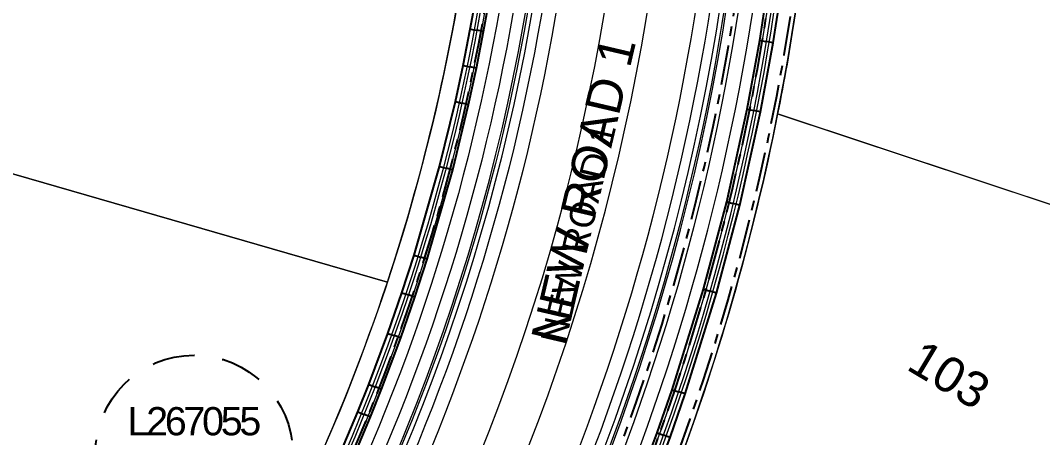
# Model space of a CAD drawing. Header units: metres. Extents: x 264965 to 265706, y 6180501 to 6181430.
# Drawn here: x 265290.3 to 265362.7, y 6180880.4 to 6180910 of the extents above; entities that cross this region are included whole.
import ezdxf

# ---------------------------------------------------------------- set-up
doc = ezdxf.new("R2010")
doc.units = ezdxf.units.M
doc.linetypes.add('Cable Exist UG', pattern=[7, 4, -1, 1, -1])
doc.linetypes.add('Dash', pattern=[5, 3, -2])
for name, color, linetype, lineweight in [('_User Miscellaneous1', 30, 'Continuous', 13), ('_User Miscellaneous10', 241, 'Continuous', 13), ('_User Miscellaneous3', 51, 'Continuous', 13), ('_User_HV_Exist', 1, 'Continuous', 25), ('_User_LV_Exist', 5, 'Continuous', 25), ('_User_SL_Exist', 4, 'Continuous', 25), ('Cadastre Developer_SP_NEW', 92, 'Continuous', 15)]:
    doc.layers.add(name, color=color, linetype=linetype, lineweight=lineweight)
doc.layers.add('_User Miscellaneous12', color=252, linetype='Continuous', lineweight=13, plot=False, transparency=0.5)
doc.layers.add('UG_Details_SP_MISC', color=7, linetype='Continuous')
doc.styles.add('ARIAL', font='arial.ttf', dxfattribs={"height": 2})
doc.styles.get("Standard").update_dxf_attribs({"font": 'arial.ttf'})

msp = doc.modelspace()

# ---------------------------------------------------------------- linework, layer by layer
at = {"layer": '_User Miscellaneous1'}
for p, q in [((265342.673, 6180908.589), (265349.397, 6180952.484)), ((265343.62, 6180908.429), (265350.346, 6180952.339)), ((265322.151, 6180909.397), (265322.445, 6180911.027)), ((265323.095, 6180909.219), (265323.392, 6180910.867)), ((265321.644, 6180906.809), (265322.151, 6180909.397)), ((265322.151, 6180909.397), (265322.623, 6180909.308)), ((265323.095, 6180909.219), (265322.623, 6180909.308)), ((265322.584, 6180906.616), (265323.095, 6180909.219)), ((265341.779, 6180903.709), (265342.673, 6180908.589)), ((265342.673, 6180908.589), (265343.146, 6180908.509)), ((265342.72, 6180903.519), (265343.62, 6180908.429)), ((265343.62, 6180908.429), (265343.146, 6180908.509)), ((265321.094, 6180904.259), (265321.644, 6180906.809)), ((265321.644, 6180906.809), (265322.114, 6180906.712)), ((265322.03, 6180904.045), (265322.584, 6180906.616)), ((265322.584, 6180906.616), (265322.114, 6180906.712)), ((265319.975, 6180899.66), (265321.094, 6180904.259)), ((265321.094, 6180904.259), (265321.562, 6180904.152)), ((265320.903, 6180899.415), (265322.03, 6180904.045)), ((265322.03, 6180904.045), (265321.562, 6180904.152)), ((265340.325, 6180897.134), (265341.779, 6180903.709)), ((265341.258, 6180896.907), (265342.72, 6180903.519)), ((265341.779, 6180903.709), (265342.25, 6180903.614)), ((265342.72, 6180903.519), (265342.25, 6180903.614)), ((265318.173, 6180893.37), (265319.975, 6180899.66)), ((265319.092, 6180893.09), (265320.903, 6180899.415)), ((265319.975, 6180899.66), (265320.439, 6180899.538)), ((265320.903, 6180899.415), (265320.439, 6180899.538)), ((265338.686, 6180890.943), (265340.325, 6180897.134)), ((265340.325, 6180897.134), (265340.791, 6180897.02)), ((265341.258, 6180896.907), (265340.791, 6180897.02)), ((265339.609, 6180890.678), (265341.258, 6180896.907)), ((265317.311, 6180890.701), (265318.173, 6180893.37)), ((265318.173, 6180893.37), (265318.632, 6180893.23)), ((265318.221, 6180890.397), (265319.092, 6180893.09)), ((265319.092, 6180893.09), (265318.632, 6180893.23)), ((265316.314, 6180887.822), (265317.311, 6180890.701)), ((265317.311, 6180890.701), (265317.766, 6180890.549)), ((265318.221, 6180890.397), (265317.766, 6180890.549)), ((265336.469, 6180883.827), (265338.686, 6180890.943)), ((265337.381, 6180883.526), (265339.609, 6180890.678)), ((265338.686, 6180890.943), (265339.148, 6180890.81)), ((265339.609, 6180890.678), (265339.148, 6180890.81)), ((265317.217, 6180887.496), (265318.221, 6180890.397)), ((265314.961, 6180884.207), (265316.314, 6180887.822)), ((265316.314, 6180887.822), (265316.765, 6180887.659)), ((265317.217, 6180887.496), (265316.765, 6180887.659)), ((265315.856, 6180883.861), (265317.217, 6180887.496)), ((265314.185, 6180882.261), (265314.961, 6180884.207)), ((265314.961, 6180884.207), (265315.409, 6180884.034)), ((265315.856, 6180883.861), (265315.409, 6180884.034)), ((265315.073, 6180881.897), (265315.856, 6180883.861)), ((265335.404, 6180880.771), (265336.469, 6180883.827)), ((265336.306, 6180880.442), (265337.381, 6180883.526)), ((265336.469, 6180883.827), (265336.925, 6180883.676)), ((265337.381, 6180883.526), (265336.925, 6180883.676)), ((265312.964, 6180879.358), (265314.185, 6180882.261)), ((265313.844, 6180878.975), (265315.073, 6180881.897)), ((265314.185, 6180882.261), (265314.629, 6180882.079)), ((265315.073, 6180881.897), (265314.629, 6180882.079)), ((265333.391, 6180875.475), (265335.404, 6180880.771)), ((265334.283, 6180875.119), (265336.306, 6180880.442)), ((265335.404, 6180880.771), (265335.855, 6180880.607)), ((265336.306, 6180880.442), (265335.855, 6180880.607))]:
    msp.add_line(p, q, dxfattribs=at)
at = {"layer": '_User Miscellaneous1', "transparency": 33554483}
for points in [[(265268.098, 6180811.598, 0.209306), (265331.961, 6180912.496, 0.209306)], [(265269.777, 6180809.112, 0.209306), (265334.927, 6180912.043, 0.209306)]]:
    msp.add_lwpolyline(points, format="xyb", dxfattribs=at)
at = {"layer": '_User Miscellaneous10'}
for points in [[(265238.627, 6181253.709, 0.313089), (265151.775, 6181201.166), (265106.516, 6181099.788, 0.575546), (265176.294, 6181002.993), (265196.045, 6181004.941), (265201.566, 6181000.461), (265203.109, 6180986.387, -0.18017), (265194.13, 6180950.839, -0.134996), (265183.625, 6180941.816, 1.758638), (265202.156, 6180929.332, -0.134996), (265206.571, 6180942.458, 0.179554), (265218.02, 6180988.022), (265216.495, 6181001.933), (265220.926, 6181007.394), (265240.481, 6181009.323, -0.067151), (265318.244, 6181006.537), (265323.56, 6181005.625), (265333.575, 6180991.734), (265321.705, 6180914.063, -0.153558), (265285.078, 6180839.458)], [(265304.878, 6180825.875, 0.147536), (265345.183, 6180910.475), (265357.289, 6180989.694), (265368.655, 6180997.889), (265428.377, 6180987.643), (265432.479, 6180981.866), (265411.407, 6180856.104, 0.350626), (265441.201, 6180802.647)]]:
    msp.add_lwpolyline(points, format="xyb", dxfattribs=at)
at = {"layer": '_User Miscellaneous10', "color": 4, "transparency": 33554636}
msp.add_lwpolyline([(265238.533, 6181252.212, 0.313089), (265153.145, 6181200.554), (265107.886, 6181099.176, 0.575546), (265176.147, 6181004.486), (265196.512, 6181006.494), (265202.99, 6181001.237), (265204.6, 6180986.55, -0.180131), (265195.37, 6180949.994, -0.134919), (265184.266, 6180940.46, 1.758638), (265200.659, 6180929.416, -0.135058), (265205.331, 6180943.302, 0.179579), (265216.529, 6180987.858), (265214.935, 6181002.392), (265220.155, 6181008.825), (265240.334, 6181010.815, -0.067151), (265318.498, 6181008.016), (265324.418, 6181007), (265335.15, 6180992.114), (265323.188, 6180913.837, -0.153558), (265286.164, 6180838.423, -0.153558)], format="xyb", dxfattribs=at)
at = {"layer": '_User Miscellaneous10', "color": 6, "transparency": 33554636}
msp.add_lwpolyline([(265238.521, 6181252.012, 0.313089), (265153.327, 6181200.473), (265108.069, 6181099.095, 0.575546), (265176.128, 6181004.685), (265196.574, 6181006.701), (265203.18, 6181001.341), (265204.799, 6180986.572, -0.180126), (265195.535, 6180949.881, -0.134909), (265184.351, 6180940.279, 1.758638), (265200.459, 6180929.428, -0.135065), (265205.165, 6180943.414, 0.179583), (265216.33, 6180987.837), (265214.727, 6181002.453), (265220.053, 6181009.016), (265240.315, 6181011.014, -0.067151), (265318.532, 6181008.213), (265324.533, 6181007.183), (265335.36, 6180992.164), (265323.386, 6180913.806, -0.153558), (265286.309, 6180838.285, -0.153558)], format="xyb", dxfattribs=at)
at = {"layer": '_User Miscellaneous10', "color": 5, "transparency": 33554636}
for points in [[(265238.502, 6181251.713, 0.313089), (265153.601, 6181200.35), (265108.343, 6181098.973, 0.575546), (265176.098, 6181004.983), (265196.667, 6181007.012), (265203.465, 6181001.496), (265205.097, 6180986.605, -0.180118), (265195.783, 6180949.712, -0.134895), (265184.479, 6180940.007, 1.758638), (265200.159, 6180929.444, -0.135077), (265204.917, 6180943.583, 0.179588), (265216.032, 6180987.804), (265214.416, 6181002.545), (265219.899, 6181009.303), (265240.285, 6181011.313, -0.067151), (265318.582, 6181008.508), (265324.704, 6181007.458), (265335.675, 6180992.24), (265323.682, 6180913.761, -0.153558), (265286.526, 6180838.078, -0.153558)], [(265238.376, 6181249.717, 0.313089), (265155.427, 6181199.535), (265110.169, 6181098.157, 0.575546), (265175.902, 6181006.974), (265197.289, 6181009.083), (265205.363, 6181002.531), (265207.085, 6180986.823, -0.180071), (265197.435, 6180948.585, -0.134805), (265185.333, 6180938.199, 1.758638), (265198.163, 6180929.557, -0.13515), (265203.264, 6180944.708, 0.179621), (265214.044, 6180987.586), (265212.337, 6181003.157), (265218.871, 6181011.211), (265240.089, 6181013.303, -0.067151), (265318.921, 6181010.48), (265325.848, 6181009.291), (265337.776, 6180992.746), (265325.659, 6180913.459, -0.153558), (265287.974, 6180836.699, -0.153558)], [(265238.251, 6181247.721, 0.313089), (265157.254, 6181198.72), (265111.995, 6181097.342, 0.575546), (265175.706, 6181008.964), (265197.911, 6181011.154), (265207.262, 6181003.566), (265209.073, 6180987.041, -0.180027), (265199.088, 6180947.458, -0.134726), (265186.187, 6180936.391, 1.758638), (265196.166, 6180929.669, -0.135218), (265201.61, 6180945.834, 0.179655), (265212.056, 6180987.368), (265210.257, 6181003.769), (265217.844, 6181013.119), (265239.893, 6181015.294, -0.067151), (265319.259, 6181012.451), (265326.993, 6181011.124), (265339.876, 6180993.253), (265327.636, 6180913.157, -0.153558), (265289.422, 6180835.32, -0.153558)]]:
    msp.add_lwpolyline(points, format="xyb", dxfattribs=at)
at = {"layer": '_User Miscellaneous10', "color": 1, "transparency": 33554636}
for points in [[(265238.439, 6181250.715, 0.313089), (265154.514, 6181199.943), (265109.256, 6181098.565, 0.575546), (265176, 6181005.978), (265196.978, 6181008.047), (265204.414, 6181002.014), (265206.091, 6180986.714, -0.180094), (265196.609, 6180949.149, -0.134849), (265184.906, 6180939.103, 1.758638), (265199.161, 6180929.5, -0.135115), (265204.09, 6180944.145, 0.179604), (265215.038, 6180987.695), (265213.376, 6181002.851), (265219.385, 6181010.257), (265240.187, 6181012.308, -0.067151), (265318.752, 6181009.494), (265325.276, 6181008.375), (265336.725, 6180992.493), (265324.671, 6180913.61, -0.153558), (265287.25, 6180837.389, -0.153558)], [(265238.314, 6181248.719, 0.313089), (265156.341, 6181199.127), (265111.082, 6181097.75, 0.575546), (265175.804, 6181007.969), (265197.6, 6181010.118), (265206.312, 6181003.049), (265208.079, 6180986.932, -0.180048), (265198.261, 6180948.022, -0.134764), (265185.76, 6180937.295, 1.758638), (265197.164, 6180929.613, -0.135185), (265202.437, 6180945.271, 0.179638), (265213.05, 6180987.477), (265211.297, 6181003.463), (265218.358, 6181012.165), (265239.991, 6181014.298, -0.067151), (265319.09, 6181011.465), (265326.421, 6181010.208), (265338.826, 6180992.999), (265326.648, 6180913.308, -0.153558), (265288.698, 6180836.009, -0.153558)], [(265238.188, 6181246.723, 0.313089), (265158.167, 6181198.312), (265112.908, 6181096.934, 0.575546), (265175.607, 6181009.959), (265198.222, 6181012.189), (265208.211, 6181004.084), (265210.068, 6180987.15, -0.180007), (265199.914, 6180946.895, -0.134689), (265186.614, 6180935.486, 1.758638), (265195.167, 6180929.725, -0.13525), (265200.784, 6180946.396, 0.179672), (265211.062, 6180987.259), (265209.218, 6181004.075), (265217.331, 6181014.074), (265239.794, 6181016.289, -0.067151), (265319.428, 6181013.436), (265327.565, 6181012.04), (265340.927, 6180993.506), (265328.625, 6180913.006, -0.153558), (265290.147, 6180834.63, -0.153558)]]:
    msp.add_lwpolyline(points, format="xyb", dxfattribs=at)
at = {"layer": '_User Miscellaneous12', "color": 1, "transparency": 33554534}
for points in [[(265299.697, 6180830.582, 0.147536), (265338.263, 6180911.533), (265350.813, 6180993.655), (265366.944, 6181005.285), (265432.411, 6180994.053), (265439.861, 6180983.561), (265418.311, 6180854.947, 0.350626), (265443.848, 6180809.127)], [(265301.177, 6180829.237, 0.147536), (265340.24, 6180911.231), (265352.663, 6180992.523), (265367.433, 6181003.171), (265431.258, 6180992.222), (265437.752, 6180983.077), (265416.339, 6180855.278, 0.350626), (265443.092, 6180807.275)], [(265302.657, 6180827.892, 0.147536), (265342.217, 6180910.929), (265354.513, 6180991.392), (265367.922, 6181001.058), (265430.106, 6180990.39), (265435.643, 6180982.593), (265414.366, 6180855.608, 0.350626), (265442.335, 6180805.424)]]:
    msp.add_lwpolyline(points, format="xyb", dxfattribs=at)
at = {"layer": '_User Miscellaneous12', "color": 5, "transparency": 33554534}
for points in [[(265300.437, 6180829.91, 0.147536), (265339.252, 6180911.382), (265351.738, 6180993.089), (265367.189, 6181004.228), (265431.835, 6180993.137), (265438.806, 6180983.319), (265417.325, 6180855.113, 0.350626), (265443.47, 6180808.201)], [(265301.917, 6180828.565, 0.147536), (265341.229, 6180911.08), (265353.588, 6180991.958), (265367.678, 6181002.115), (265430.682, 6180991.306), (265436.697, 6180982.835), (265415.352, 6180855.443, 0.350626), (265442.714, 6180806.35)], [(265303.397, 6180827.22, 0.147536), (265343.206, 6180910.778), (265355.438, 6180990.826), (265368.166, 6181000.002), (265429.53, 6180989.474), (265434.588, 6180982.35), (265413.38, 6180855.774, 0.350626), (265441.957, 6180804.498)]]:
    msp.add_lwpolyline(points, format="xyb", dxfattribs=at)
at = {"layer": '_User Miscellaneous12', "color": 6, "transparency": 33554534}
msp.add_lwpolyline([(265303.619, 6180827.018, 0.147536), (265343.502, 6180910.732), (265355.716, 6180990.656), (265368.24, 6180999.685), (265429.357, 6180989.2), (265434.272, 6180982.278), (265413.084, 6180855.823, 0.350626), (265441.844, 6180804.221)], format="xyb", dxfattribs=at)
at = {"layer": '_User Miscellaneous12', "color": 4, "transparency": 33554534}
msp.add_lwpolyline([(265303.767, 6180826.883, 0.147536), (265343.7, 6180910.702), (265355.901, 6180990.543), (265368.289, 6180999.474), (265429.242, 6180989.017), (265434.061, 6180982.229), (265412.887, 6180855.856, 0.350626), (265441.768, 6180804.035)], format="xyb", dxfattribs=at)
at = {"layer": '_User Miscellaneous3'}
for points in [[(265265.02, 6180816.157, 0.209306), (265326.524, 6180913.327, 0.209306)], [(265265.272, 6180815.784, 0.209306), (265326.969, 6180913.259, 0.209306)], [(265272.602, 6180804.927, 0.209306), (265339.919, 6180911.28, 0.209306)], [(265272.854, 6180804.554, 0.209306), (265340.364, 6180911.212, 0.209306)]]:
    msp.add_lwpolyline(points, format="xyb", dxfattribs=at)
at = {"layer": '_User_HV_Exist', "linetype": 'Cable Exist UG', "ltscale": 0.7, "flags": 128}
for points in [[(265226.704, 6180824.343), (265235.707, 6180810.855), (265241.845, 6180807.576), (265249.548, 6180807.973), (265257.38, 6180793.413), (265273.176, 6180804.077, 0.059919), (265301.695, 6180828.766, 0.147411), (265340.92, 6180911.048), (265347.51, 6180969.339), (265349.894, 6180990.528), (265367.433, 6181003.171), (265431.258, 6180992.222), (265436.769, 6180984.461), (265446.444, 6180981.675), (265456.363, 6180987.165), (265485.338, 6180977.43), (265489.484, 6180988.882), (265490.704, 6180988.441, 0.951004), (265493.906, 6180987.282), (265500.767, 6180984.797), (265507.819, 6181004.281)], [(265267.755, 6180765.44), (265259.989, 6180778.604), (265258.787, 6180786.68), (265260.576, 6180790.744), (265275.414, 6180800.762, 0.059919), (265304.656, 6180826.076, 0.147536), (265344.886, 6180910.521), (265352.275, 6180975.879)]]:
    msp.add_lwpolyline(points, format="xyb", dxfattribs=at)
at = {"layer": '_User_LV_Exist', "linetype": 'Cable Exist UG', "ltscale": 0.7, "transparency": 33554687, "flags": 128}
for points in [[(265334.468, 6180877.732, 0.053477), (265343.206, 6180910.778), (265349.953, 6180954.928)], [(265304.641, 6180861.656, 0.099237), (265323.644, 6180913.511)]]:
    msp.add_lwpolyline(points, format="xyb", dxfattribs=at)
at = {"layer": '_User_SL_Exist', "linetype": 'Dash'}
msp.add_circle((265302.573, 6180879.271), 7, dxfattribs=at)
at = {"layer": 'Cadastre Developer_SP_NEW', "transparency": 33554687, "flags": 128}
for points in [[(265262.594, 6180930.9), (265256.182, 6180908.811), (265316.274, 6180891.449, 0.042055), (265321.705, 6180914.063)], [(265256.182, 6180908.811), (265246.837, 6180895.027), (265302.908, 6180862.656, 0.057489), (265316.274, 6180891.449)]]:
    msp.add_lwpolyline(points, format="xyb", close=True, dxfattribs=at)
at = {"layer": 'Cadastre Developer_SP_NEW', "transparency": 33554687}
for points in [[(265346.541, 6180919.366), (265345.183, 6180910.475, -0.011113), (265343.935, 6180903.373), (265415.356, 6180879.673), (265418.032, 6180895.643)], [(265379.193, 6180891.673), (265343.935, 6180903.373, -0.042226), (265336.362, 6180877.086), (265371.645, 6180865.05)]]:
    msp.add_lwpolyline(points, format="xyb", close=True, dxfattribs=at)
at = {"layer": 'UG_Details_SP_MISC'}
for p, q in [((265342.673, 6180908.589), (265349.397, 6180952.484)), ((265343.62, 6180908.429), (265350.346, 6180952.339)), ((265322.151, 6180909.397), (265322.445, 6180911.027)), ((265323.095, 6180909.219), (265323.392, 6180910.867)), ((265321.644, 6180906.809), (265322.151, 6180909.397)), ((265322.151, 6180909.397), (265322.623, 6180909.308)), ((265323.095, 6180909.219), (265322.623, 6180909.308)), ((265322.584, 6180906.616), (265323.095, 6180909.219)), ((265341.779, 6180903.709), (265342.673, 6180908.589)), ((265342.673, 6180908.589), (265343.146, 6180908.509)), ((265342.72, 6180903.519), (265343.62, 6180908.429)), ((265343.62, 6180908.429), (265343.146, 6180908.509)), ((265321.094, 6180904.259), (265321.644, 6180906.809)), ((265321.644, 6180906.809), (265322.114, 6180906.712)), ((265322.03, 6180904.045), (265322.584, 6180906.616)), ((265322.584, 6180906.616), (265322.114, 6180906.712)), ((265319.975, 6180899.66), (265321.094, 6180904.259)), ((265321.094, 6180904.259), (265321.562, 6180904.152)), ((265320.903, 6180899.415), (265322.03, 6180904.045)), ((265322.03, 6180904.045), (265321.562, 6180904.152)), ((265340.325, 6180897.134), (265341.779, 6180903.709)), ((265341.258, 6180896.907), (265342.72, 6180903.519)), ((265341.779, 6180903.709), (265342.25, 6180903.614)), ((265342.72, 6180903.519), (265342.25, 6180903.614)), ((265318.173, 6180893.37), (265319.975, 6180899.66)), ((265319.092, 6180893.09), (265320.903, 6180899.415)), ((265319.975, 6180899.66), (265320.439, 6180899.538)), ((265320.903, 6180899.415), (265320.439, 6180899.538)), ((265338.686, 6180890.943), (265340.325, 6180897.134)), ((265340.325, 6180897.134), (265340.791, 6180897.02)), ((265341.258, 6180896.907), (265340.791, 6180897.02)), ((265339.609, 6180890.678), (265341.258, 6180896.907)), ((265317.311, 6180890.701), (265318.173, 6180893.37)), ((265318.173, 6180893.37), (265318.632, 6180893.23)), ((265318.221, 6180890.397), (265319.092, 6180893.09)), ((265319.092, 6180893.09), (265318.632, 6180893.23)), ((265316.314, 6180887.822), (265317.311, 6180890.701)), ((265317.311, 6180890.701), (265317.766, 6180890.549)), ((265318.221, 6180890.397), (265317.766, 6180890.549)), ((265336.469, 6180883.827), (265338.686, 6180890.943)), ((265337.381, 6180883.526), (265339.609, 6180890.678)), ((265338.686, 6180890.943), (265339.148, 6180890.81)), ((265339.609, 6180890.678), (265339.148, 6180890.81)), ((265317.217, 6180887.496), (265318.221, 6180890.397)), ((265314.961, 6180884.207), (265316.314, 6180887.822)), ((265316.314, 6180887.822), (265316.765, 6180887.659)), ((265317.217, 6180887.496), (265316.765, 6180887.659)), ((265315.856, 6180883.861), (265317.217, 6180887.496)), ((265314.185, 6180882.261), (265314.961, 6180884.207)), ((265314.961, 6180884.207), (265315.409, 6180884.034)), ((265315.856, 6180883.861), (265315.409, 6180884.034)), ((265315.073, 6180881.897), (265315.856, 6180883.861)), ((265335.404, 6180880.771), (265336.469, 6180883.827)), ((265336.306, 6180880.442), (265337.381, 6180883.526)), ((265336.469, 6180883.827), (265336.925, 6180883.676)), ((265337.381, 6180883.526), (265336.925, 6180883.676)), ((265312.964, 6180879.358), (265314.185, 6180882.261)), ((265313.844, 6180878.975), (265315.073, 6180881.897)), ((265314.185, 6180882.261), (265314.629, 6180882.079)), ((265315.073, 6180881.897), (265314.629, 6180882.079)), ((265333.391, 6180875.475), (265335.404, 6180880.771)), ((265334.283, 6180875.119), (265336.306, 6180880.442)), ((265335.404, 6180880.771), (265335.855, 6180880.607)), ((265336.306, 6180880.442), (265335.855, 6180880.607))]:
    msp.add_line(p, q, dxfattribs=at)

# ---------------------------------------------------------------- texts
at = {"layer": '_User Miscellaneous1'}
msp.add_text('NEW ROAD 1', height=2.5, rotation=76.83522, dxfattribs=at).set_placement((265328.866, 6180886.928))
at = {"layer": '_User_HV_Exist'}
msp.add_text('NEW ROAD 1', height=1.8, rotation=76.83522, dxfattribs=at).set_placement((265328.866, 6180886.928))
at = {"layer": '_User_LV_Exist'}
msp.add_text('NEW ROAD 1', height=1.8, rotation=76.83522, dxfattribs=at).set_placement((265328.866, 6180886.928))
at = {"layer": '_User_SL_Exist', "insert": (265302.483, 6180878.26), "char_height": 2, "attachment_point": 5}
msp.add_mtext('{\\T0.8;L267055 \\PC927391\\PPE}', dxfattribs=at)
at = {"layer": 'Cadastre Developer_SP_NEW', "transparency": 33554687, "style": 'ARIAL'}
msp.add_text('103', height=2.5, rotation=329.12694, dxfattribs=at).set_placement((265352.966, 6180885.317))

doc.saveas('drawing.dxf')
